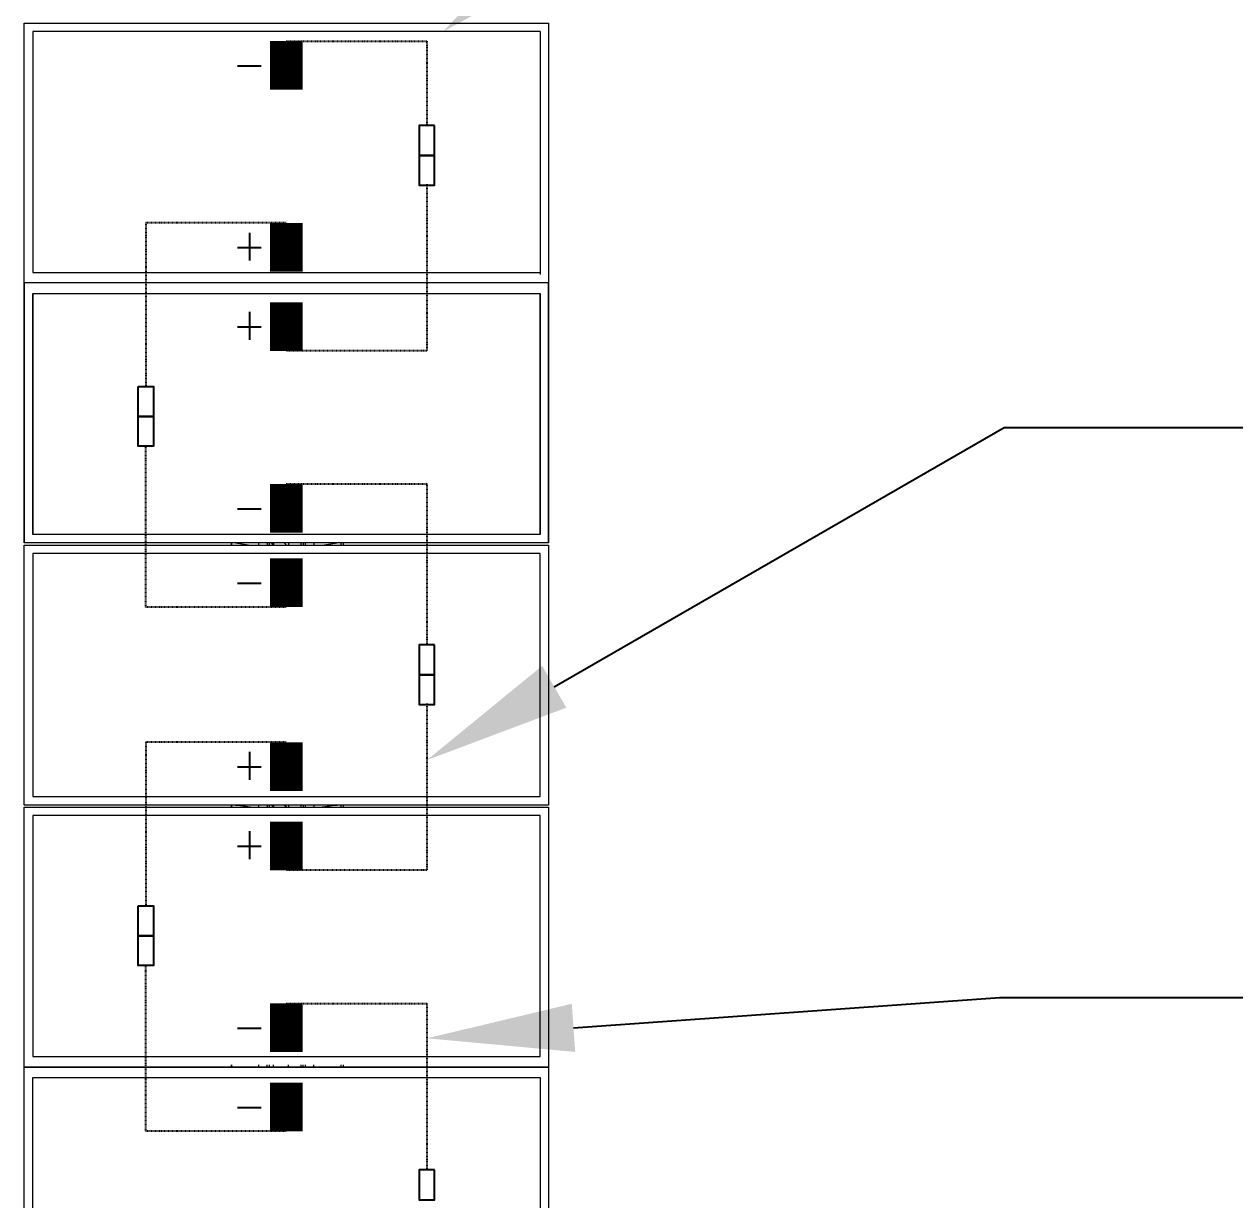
# Model space of a CAD drawing. Header units: feet. Extents: x -13743 to 68376, y -48 to 67763.
# Drawn here: x 6884.6 to 7070.1, y 67359.2 to 67539.3 of the extents above; entities that cross this region are included whole.
import ezdxf
from ezdxf import colors
from ezdxf.entities.mleader import LeaderData, LeaderLine
from ezdxf.math import Vec2, Vec3

# ---------------------------------------------------------------- set-up
doc = ezdxf.new("R2010")
doc.units = ezdxf.units.FT
doc.header["$MEASUREMENT"] = 0
doc.linetypes.add('HIDDEN', pattern=[0.375, 0.25, -0.125])
for name, color, linetype in [('E-HARN-COMP', 8, 'Continuous'), ('E-TRNK-CABL-NEG', 6, 'HIDDEN'), ('E-TRUNK-CABLE-POS', 6, 'HIDDEN'), ('G-ANNO-TEXT', 1, 'Continuous'), ('Polarity-Text', 7, 'Continuous')]:
    doc.layers.add(name, color=color, linetype=linetype)
doc.styles.add('NEI-A', font='arial.ttf')

# ---------------------------------------------------------------- blocks, each defined once
blk = doc.blocks.new('A$C47dfd34d')
at = {"lineweight": 5}
for points in [[(17.9876, 0.41332), (17.9876, 0), (17.78261, 0), (17.78261, 0.41332), (17.9876, 0.41332), (18.19259, 0.41332), (18.19259, 0), (17.9876, 0)], [(18.19426, 0.41332), (18.39925, 0.41332), (18.39925, 0), (18.19426, 0)], [(18.60591, 0.41332), (18.8109, 0.41332), (18.8109, 0), (18.60591, 0)], [(17.78928, 0.40665), (17.97927, 0.40665), (17.97927, 0.00667), (17.78928, 0.00667)], [(17.99593, 0.40665), (17.99593, 0.00667), (18.18593, 0.00667), (18.18593, 0.40665)], [(18.20093, 0.40665), (18.20093, 0.00667), (18.39258, 0.00667), (18.39258, 0.40665)], [(17.98927, 0.24999), (17.9876, 0.24999)], [(18.19426, 0.24999), (18.19259, 0.24999)], [(18.40092, 0.24999), (18.39925, 0.24999)]]:
    blk.add_lwpolyline(points, close=True, dxfattribs=at)
for points in [[(18.40092, 0), (18.60591, 0), (18.40092, 0), (18.40092, 0.41332), (18.60591, 0.41332), (18.40092, 0.41332)], [(18.40758, 0.00667), (18.59758, 0.00667), (18.40758, 0.00667), (18.40758, 0.40665), (18.59758, 0.40665), (18.40758, 0.40665)], [(18.59758, 0.40665), (18.59758, 0.00667)], [(18.80423, 0.00667), (18.80423, 0.40665), (18.61424, 0.40665), (18.61424, 0.00667)], [(17.9876, 0.23499), (17.9876, 0.24666), (17.9876, 0.24332)], [(18.19259, 0.23499), (18.19426, 0.24666), (18.19426, 0.24332)], [(18.39925, 0.24666), (18.39925, 0.24332)], [(18.40092, 0.24666), (18.39925, 0.23499)], [(17.9876, 0.22832), (17.98927, 0.22832)], [(17.9876, 0.22166), (17.98927, 0.22166)], [(17.9876, 0.21999), (17.98927, 0.21999)], [(18.19259, 0.22832), (18.19426, 0.22832)], [(18.19426, 0.22166), (18.19259, 0.22166)], [(18.19259, 0.21999), (18.19426, 0.21999)], [(18.39925, 0.22832), (18.40092, 0.22832)], [(18.40092, 0.22166), (18.39925, 0.22166)], [(18.39925, 0.21999), (18.40092, 0.21999)], [(17.9876, 0.21832), (17.9876, 0.21666), (17.98927, 0.21666)], [(18.19426, 0.21666), (18.19259, 0.21666), (18.19426, 0.21832)], [(18.40092, 0.21666), (18.39925, 0.21666), (18.40092, 0.21832)], [(17.9876, 0.20666), (17.9876, 0.20832)], [(17.9876, 0.20499), (17.98927, 0.20499)], [(18.19259, 0.20666), (18.19426, 0.20832)], [(18.19426, 0.20499), (18.19259, 0.20499)], [(18.39925, 0.20666), (18.40092, 0.20832)], [(18.40092, 0.20499), (18.39925, 0.20499)], [(17.9876, 0.19499), (17.98927, 0.19499)], [(17.9876, 0.19333), (17.98927, 0.19333)], [(17.9876, 0.19166), (17.98927, 0.19166)], [(18.19259, 0.19499), (18.19426, 0.19499)], [(18.19426, 0.19333), (18.19259, 0.19333)], [(18.19259, 0.19166), (18.19426, 0.19166)], [(18.39925, 0.19499), (18.40092, 0.19499)], [(18.40092, 0.19333), (18.39925, 0.19333)], [(18.39925, 0.19166), (18.40092, 0.19166)], [(17.9876, 0.18499), (17.98927, 0.18499)], [(18.19426, 0.18499), (18.19259, 0.18499)], [(18.40092, 0.18499), (18.39925, 0.18499)], [(17.9876, 0.16999), (17.9876, 0.16666), (17.9876, 0.17833)], [(18.19426, 0.16999), (18.19426, 0.16666), (18.19259, 0.17833)], [(18.39925, 0.17833), (18.40092, 0.16666)], [(17.9876, 0.16666), (17.9876, 0.16666)], [(17.9876, 0.16333), (17.98927, 0.16333)], [(18.19259, 0.16333), (18.19426, 0.16333)], [(18.19426, 0.16666), (18.19426, 0.16666)], [(18.39925, 0.16999), (18.39925, 0.16666)], [(18.39925, 0.16666), (18.39925, 0.16666)], [(18.39925, 0.16333), (18.40092, 0.16333)], [(17.9876, 0.16166), (17.98927, 0.16166)], [(18.19259, 0.16166), (18.19426, 0.16166)], [(18.39925, 0.16166), (18.40092, 0.16166)], [(18.80423, 0.00667), (18.61258, 0.00667)]]:
    blk.add_lwpolyline(points, dxfattribs=at)

msp = doc.modelspace()

# ---------------------------------------------------------------- linework, layer by layer
at = {"layer": 'E-HARN-COMP', "const_width": 5}
for points in [[(6924.76, 67529.25), (6924.76, 67536.7)], [(6924.76, 67508.84), (6924.76, 67501.39)], [(6924.76, 67489.24), (6924.76, 67496.7)], [(6924.76, 67468.84), (6924.76, 67461.38)], [(6924.76, 67449.97), (6924.76, 67457.43)], [(6924.76, 67429.26), (6924.76, 67421.8)], [(6924.76, 67409.66), (6924.76, 67417.11)], [(6924.76, 67389.25), (6924.76, 67381.8)], [(6924.76, 67369.66), (6924.76, 67377.12)]]:
    msp.add_lwpolyline(points, dxfattribs=at)
at = {"layer": 'E-HARN-COMP'}
for points in [[(6947.46, 67523.77), (6945.13, 67523.77), (6945.13, 67519.2), (6947.46, 67519.2)], [(6947.46, 67519.2), (6945.13, 67519.2), (6945.13, 67514.64), (6947.46, 67514.64)], [(6902.06, 67483.76), (6904.39, 67483.76), (6904.39, 67479.2), (6902.06, 67479.2)], [(6902.06, 67479.2), (6904.39, 67479.2), (6904.39, 67474.64), (6902.06, 67474.64)], [(6947.46, 67444.18), (6945.13, 67444.18), (6945.13, 67439.62), (6947.46, 67439.62)], [(6947.46, 67439.62), (6945.13, 67439.62), (6945.13, 67435.05), (6947.46, 67435.05)], [(6902.06, 67404.18), (6904.39, 67404.18), (6904.39, 67399.61), (6902.06, 67399.61)], [(6902.06, 67399.61), (6904.39, 67399.61), (6904.39, 67395.05), (6902.06, 67395.05)], [(6947.46, 67363.72), (6945.13, 67363.72), (6945.13, 67359.15), (6947.46, 67359.15)]]:
    msp.add_lwpolyline(points, close=True, dxfattribs=at)
at = {"layer": 'E-TRNK-CABL-NEG', "ltscale": 0.1}
for points in [[(6924.76, 67536.7), (6946.3, 67536.7), (6946.3, 67523.77)], [(6924.76, 67449.97), (6903.23, 67449.97), (6903.23, 67474.64)], [(6924.76, 67468.84), (6946.3, 67468.84), (6946.3, 67444.18)], [(6924.76, 67369.66), (6903.23, 67369.66), (6903.23, 67395.05)], [(6924.76, 67389.25), (6946.3, 67389.25), (6946.3, 67363.72)]]:
    msp.add_lwpolyline(points, dxfattribs=at)
at = {"layer": 'E-TRUNK-CABLE-POS', "ltscale": 0.1}
for points in [[(6946.3, 67514.79), (6946.3, 67489.24), (6924.76, 67489.24)], [(6924.76, 67508.84), (6903.23, 67508.84), (6903.23, 67483.62)], [(6946.3, 67435.2), (6946.3, 67409.66), (6924.76, 67409.66)], [(6924.76, 67429.26), (6903.23, 67429.26), (6903.23, 67404.03)]]:
    msp.add_lwpolyline(points, dxfattribs=at)
at = {"layer": 'Polarity-Text'}
for p, q in [((6917.3, 67532.9), (6920.92, 67532.9)), ((6919.11, 67507.35), (6919.11, 67503.08)), ((6917.3, 67505.08), (6920.92, 67505.08)), ((6919.11, 67495.21), (6919.11, 67490.94)), ((6917.3, 67492.93), (6920.92, 67492.93)), ((6917.3, 67465.03), (6920.92, 67465.03)), ((6917.3, 67453.62), (6920.92, 67453.62)), ((6919.11, 67427.77), (6919.11, 67423.49)), ((6917.3, 67425.49), (6920.92, 67425.49)), ((6919.11, 67415.62), (6919.11, 67411.35)), ((6917.3, 67413.35), (6920.92, 67413.35)), ((6917.3, 67385.45), (6920.92, 67385.45)), ((6917.3, 67373.31), (6920.92, 67373.31))]:
    msp.add_line(p, q, dxfattribs=at)

# ---------------------------------------------------------------- leaders
at = {"layer": 'G-ANNO-TEXT'}
ml = msp.add_multileader_mtext('Standard', dxfattribs=at)
ml.set_content('ROTATE EVERY OTHER MODULE 180%%D TO ACCOMMODATE SKIP STRINGING', color=256, style='NEI-A')
ml.set_leader_properties()
ml.build(insert=Vec2(0, 0))
ml.multileader.update_dxf_attribs({"dogleg_length": 0.36, "arrow_head_size": 22.51})
ctx = ml.context
ctx.base_point, ctx.char_height, ctx.arrow_head_size, ctx.landing_gap_size, ctx.plane_origin = Vec3(7080.84, 67605.3, -22.9), 20, 22.51, 23.05, Vec3(13459.34, 61655.67, -22.9)
notes = []
notes.append((ctx, [(0, (1, 1, 0), (7034.75, 67605.3, -22.9), (1, 0), 46.1, [(1, [(6948.81, 67538.17, -22.9)], 0, [])])]))
ctx.mtext.insert, ctx.mtext.width, ctx.mtext.flow_direction = Vec3(7103.89, 67615.47, -22.9), 512.5465, 5
ctx.mtext.has_bg_fill, ctx.mtext.bg_color, ctx.mtext.bg_scale_factor, ctx.mtext.bg_transparency, ctx.mtext.use_window_bg_color = 1, -1073741824, 1.5, 0, 1
for ctx, leaders in notes:
    for number, flags, end, landing, length, lines in leaders:
        leader = LeaderData()
        leader.index, (leader.has_last_leader_line, leader.has_dogleg_vector, leader.attachment_direction) = number, flags
        leader.last_leader_point, leader.dogleg_vector, leader.dogleg_length = Vec3(end), Vec3(landing), length
        for number, points, colour, breaks in lines:
            line = LeaderLine()
            line.index, line.vertices, line.color, line.breaks = number, Vec3.list(points), colors.encode_raw_color(colour), breaks
            leader.lines.append(line)
        ctx.leaders.append(leader)

# ---------------------------------------------------------------- next in the draw order: leaders
ml = msp.add_multileader_mtext('Standard', dxfattribs=at)
ml.set_content('(TYP.) (+) MODULE LEAD', color=256, style='NEI-A')
ml.set_leader_properties()
ml.build(insert=Vec2(0, 0))
ml.multileader.update_dxf_attribs({"dogleg_length": 0.36, "arrow_head_size": 22.51})
ctx = ml.context
ctx.base_point, ctx.char_height, ctx.arrow_head_size, ctx.landing_gap_size, ctx.plane_origin = Vec3(7080.84, 67477.47, -22.9), 20, 22.51, 23.05, Vec3(13459.34, 61477.1, -22.9)
notes = []
notes.append((ctx, [(0, (1, 1, 0), (7034.75, 67477.47, -22.9), (1, 0), 46.1, [(1, [(6946.3, 67426.53, -22.9)], 0, [])])]))
ctx.mtext.insert, ctx.mtext.width, ctx.mtext.flow_direction = Vec3(7103.89, 67490.41, -22.9), 401.7571, 5
ctx.mtext.has_bg_fill, ctx.mtext.bg_color, ctx.mtext.bg_scale_factor, ctx.mtext.bg_transparency, ctx.mtext.use_window_bg_color = 1, -1073741824, 1.5, 0, 1
ml = msp.add_multileader_mtext('Standard', dxfattribs=at)
ml.set_content('(TYP.) (-) MODULE LEAD', color=256, style='NEI-A')
ml.set_leader_properties()
ml.build(insert=Vec2(0, 0))
ml.multileader.update_dxf_attribs({"dogleg_length": 0.36, "arrow_head_size": 22.51})
ctx = ml.context
ctx.base_point, ctx.char_height, ctx.arrow_head_size, ctx.landing_gap_size, ctx.plane_origin = Vec3(7080.17, 67390.14, -22.9), 20, 22.51, 23.05, Vec3(13459.34, 61429.05, -22.9)
notes.append((ctx, [(0, (1, 1, 0), (7034.07, 67390.14, -22.9), (1, 0), 46.1, [(1, [(6946.3, 67383.9, -22.9)], 0, [])])]))
ctx.mtext.insert, ctx.mtext.width, ctx.mtext.flow_direction = Vec3(7103.22, 67403.08, -22.9), 401.7571, 5
ctx.mtext.has_bg_fill, ctx.mtext.bg_color, ctx.mtext.bg_scale_factor, ctx.mtext.bg_transparency, ctx.mtext.use_window_bg_color = 1, -1073741824, 1.5, 0, 1
for ctx, leaders in notes:
    for number, flags, end, landing, length, lines in leaders:
        leader = LeaderData()
        leader.index, (leader.has_last_leader_line, leader.has_dogleg_vector, leader.attachment_direction) = number, flags
        leader.last_leader_point, leader.dogleg_vector, leader.dogleg_length = Vec3(end), Vec3(landing), length
        for number, points, colour, breaks in lines:
            line = LeaderLine()
            line.index, line.vertices, line.color, line.breaks = number, Vec3.list(points), colors.encode_raw_color(colour), breaks
            leader.lines.append(line)
        ctx.leaders.append(leader)

# ---------------------------------------------------------------- next in the draw order: block references
at = {"xscale": 194.318304, "yscale": 194.318304, "zscale": 194.318304, "rotation": 90}
msp.add_blockref('A$C47dfd34d', (6964.92, 63884.17), dxfattribs=at)

doc.saveas('drawing.dxf')
